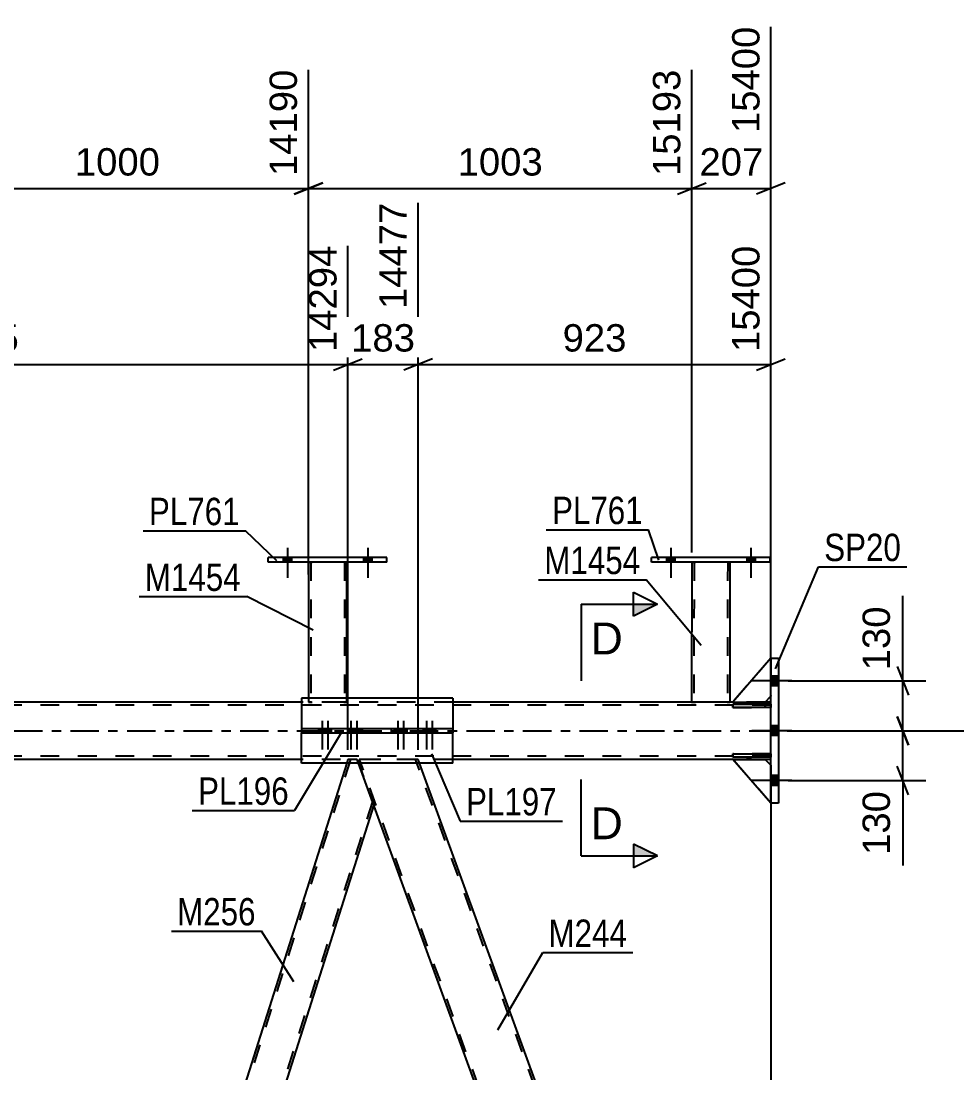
# Model space of a CAD drawing. Header units: millimetres. Extents: x 0 to 841, y -266 to 594.
# Drawn here: x 622.1 to 720, y 364.6 to 474.7 of the extents above; entities that cross this region are included whole.
import ezdxf

# ---------------------------------------------------------------- set-up
doc = ezdxf.new("R2010")
doc.units = ezdxf.units.MM
doc.linetypes.add('DXK_LINE_DOT2', pattern=[3.9198, 1.9599, -1.9599])
doc.linetypes.add('DXK_LINE_DOT3', pattern=[5.9187, 2.979, -0.9799, 0.9799, -0.9799])
doc.styles.add('Arial', font='arial.ttf', dxfattribs={"height": 0.2})
doc.styles.add('Arial Narrow', font='ARIALN.TTF', dxfattribs={"height": 0.2})

# ---------------------------------------------------------------- blocks, each defined once
blk = doc.blocks.new('Bolt-317311845-5994 - 5789')
at = {"linetype": 'Continuous'}
for points in [[(653.96, 400.62), (653.24, 400.62), (653.24, 400.14), (653.96, 400.14)], [(654.56, 400.62), (653.84, 400.62), (653.84, 400.14), (654.56, 400.14)], [(656.97, 400.62), (656.25, 400.62), (656.25, 400.14), (656.97, 400.14)], [(657.58, 400.62), (656.86, 400.62), (656.86, 400.14), (657.58, 400.14)]]:
    blk.add_hatch(color=1, dxfattribs=at).paths.add_polyline_path(points)
at = {"color": 1, "linetype": 'Continuous'}
for p, q in [((653.6, 401.42), (653.6, 398.42)), ((654.2, 401.42), (654.2, 398.42)), ((656.61, 401.42), (656.61, 398.42)), ((657.22, 401.42), (657.22, 398.42)), ((653.24, 400.62), (653.24, 400.14)), ((653.84, 400.62), (653.84, 400.14)), ((653.96, 400.62), (653.96, 400.14)), ((654.56, 400.62), (654.56, 400.14)), ((656.25, 400.62), (656.25, 400.14)), ((656.86, 400.62), (656.86, 400.14)), ((656.97, 400.62), (656.97, 400.14)), ((657.58, 400.62), (657.58, 400.14))]:
    blk.add_line(p, q, dxfattribs=at)
blk = doc.blocks.new('Part-317311845-5795 - 5789')
at = {"color": 2, "linetype": 'Continuous'}
for p, q in [((692.28, 418.02), (692.27, 403.38)), ((696.28, 418.02), (696.27, 403.38)), ((692.31, 403.38), (692.27, 403.38)), ((692.41, 403.38), (692.31, 403.38)), ((692.57, 403.38), (692.41, 403.38)), ((695.98, 403.38), (692.57, 403.38)), ((696.13, 403.38), (695.98, 403.38)), ((696.24, 403.38), (696.13, 403.38)), ((696.27, 403.38), (696.24, 403.38))]:
    blk.add_line(p, q, dxfattribs=at)
at = {"color": 7, "linetype": 'DXK_LINE_DOT2'}
for p, q in [((692.28, 418.02), (692.28, 418.02)), ((692.28, 418.02), (692.28, 418.02)), ((692.28, 418.02), (692.28, 418.02)), ((692.32, 418.02), (692.28, 418.02)), ((692.28, 418.02), (692.32, 418.02)), ((692.42, 418.02), (692.32, 418.02)), ((692.32, 418.02), (692.42, 418.02)), ((692.58, 418.02), (692.42, 418.02)), ((692.42, 418.02), (692.58, 418.02)), ((692.52, 418.02), (692.51, 403.38)), ((692.52, 418.02), (692.52, 418.02)), ((692.54, 418.02), (692.52, 418.02)), ((692.52, 418.02), (692.54, 418.02)), ((692.59, 418.02), (692.54, 418.02)), ((692.54, 418.02), (692.59, 418.02)), ((695.98, 418.02), (692.58, 418.02)), ((695.98, 418.02), (692.58, 418.02)), ((695.89, 418.02), (692.59, 418.02)), ((692.59, 418.02), (692.67, 418.02)), ((695.97, 418.02), (692.67, 418.02)), ((695.97, 418.02), (695.89, 418.02)), ((696.02, 418.02), (695.97, 418.02)), ((695.97, 418.02), (696.02, 418.02)), ((695.98, 418.02), (696.14, 418.02)), ((696.14, 418.02), (695.98, 418.02)), ((696.04, 418.02), (696.02, 418.02)), ((696.02, 418.02), (696.04, 418.02)), ((696.04, 418.02), (696.03, 403.38)), ((696.04, 418.02), (696.04, 418.02)), ((696.14, 418.02), (696.24, 418.02)), ((696.24, 418.02), (696.14, 418.02)), ((696.24, 418.02), (696.28, 418.02)), ((696.28, 418.02), (696.24, 418.02)), ((696.28, 418.02), (696.28, 418.02)), ((696.28, 418.02), (696.28, 418.02)), ((696.28, 418.02), (696.28, 418.02)), ((692.27, 403.38), (692.31, 403.38)), ((692.31, 403.38), (692.41, 403.38)), ((692.41, 403.38), (692.57, 403.38)), ((692.51, 403.38), (692.53, 403.38)), ((692.51, 403.38), (692.53, 403.38)), ((695.89, 403.38), (692.53, 403.38)), ((692.53, 403.38), (692.57, 403.38)), ((695.98, 403.38), (692.57, 403.38)), ((692.57, 403.38), (692.58, 403.38)), ((692.58, 403.38), (692.66, 403.38)), ((696.02, 403.38), (692.66, 403.38)), ((695.96, 403.38), (695.89, 403.38)), ((696.02, 403.38), (695.96, 403.38)), ((695.98, 403.38), (696.13, 403.38)), ((696.03, 403.38), (696.02, 403.38)), ((696.02, 403.38), (696.03, 403.38)), ((696.13, 403.38), (696.24, 403.38)), ((696.24, 403.38), (696.27, 403.38))]:
    blk.add_line(p, q, dxfattribs=at)
blk = doc.blocks.new('Part-317311845-5805 - 5789')
at = {"color": 2, "linetype": 'Continuous'}
for p, q in [((688.08, 418.02), (688.08, 418.5)), ((700.48, 418.5), (688.08, 418.5)), ((700.48, 418.02), (700.48, 418.5)), ((700.48, 418.02), (688.08, 418.02))]:
    blk.add_line(p, q, dxfattribs=at)
blk = doc.blocks.new('Bolt-317311845-5874 - 5789')
at = {"linetype": 'Continuous'}
for points in [[(649.53, 418.02), (650.41, 418.02), (650.41, 418.5), (649.53, 418.5)], [(657.93, 418.02), (658.81, 418.02), (658.81, 418.5), (657.93, 418.5)]]:
    blk.add_hatch(color=1, dxfattribs=at).paths.add_polyline_path(points)
at = {"color": 1, "linetype": 'Continuous'}
for p, q in [((649.97, 419.5), (649.97, 416.38)), ((658.37, 419.5), (658.37, 416.38)), ((649.53, 418.5), (649.53, 418.02)), ((650.41, 418.5), (650.41, 418.02)), ((657.93, 418.5), (657.93, 418.02)), ((658.81, 418.5), (658.81, 418.02))]:
    blk.add_line(p, q, dxfattribs=at)
blk = doc.blocks.new('Part-317311845-5810 - 5789')
at = {"color": 2, "linetype": 'Continuous'}
for p, q in [((647.97, 418.02), (647.97, 418.5)), ((660.37, 418.5), (647.97, 418.5)), ((660.37, 418.02), (660.37, 418.5)), ((660.37, 418.02), (647.97, 418.02))]:
    blk.add_line(p, q, dxfattribs=at)
blk = doc.blocks.new('Bolt-317311845-5875 - 5789')
at = {"linetype": 'Continuous'}
for points in [[(689.64, 418.02), (690.52, 418.02), (690.52, 418.5), (689.64, 418.5)], [(698.04, 418.02), (698.92, 418.02), (698.92, 418.5), (698.04, 418.5)]]:
    blk.add_hatch(color=1, dxfattribs=at).paths.add_polyline_path(points)
at = {"color": 1, "linetype": 'Continuous'}
for p, q in [((690.08, 419.5), (690.08, 416.38)), ((698.48, 419.5), (698.48, 416.38)), ((689.64, 418.5), (689.64, 418.02)), ((690.52, 418.5), (690.52, 418.02)), ((698.04, 418.5), (698.04, 418.02)), ((698.92, 418.5), (698.92, 418.02))]:
    blk.add_line(p, q, dxfattribs=at)
blk = doc.blocks.new('Part-317311845-5940 - 5789')
at = {"color": 2, "linetype": 'Continuous'}
for p, q in [((700.57, 392.78), (700.57, 407.98)), ((700.57, 407.98), (701.37, 407.98)), ((701.37, 407.98), (701.37, 392.78)), ((701.37, 392.78), (700.57, 392.78))]:
    blk.add_line(p, q, dxfattribs=at)
blk = doc.blocks.new('Part-317311845-5815 - 5789')
at = {"color": 2, "linetype": 'Continuous'}
for p, q in [((652.17, 418.02), (652.17, 403.78)), ((656.17, 418.02), (656.17, 403.78))]:
    blk.add_line(p, q, dxfattribs=at)
at = {"color": 7, "linetype": 'DXK_LINE_DOT2'}
for p, q in [((652.17, 418.02), (652.17, 418.02)), ((652.17, 418.02), (652.17, 418.02)), ((652.17, 418.02), (652.17, 418.02)), ((652.21, 418.02), (652.17, 418.02)), ((652.17, 418.02), (652.21, 418.02)), ((652.31, 418.02), (652.21, 418.02)), ((652.21, 418.02), (652.31, 418.02)), ((652.47, 418.02), (652.31, 418.02)), ((652.31, 418.02), (652.47, 418.02)), ((652.41, 418.02), (652.41, 418.02)), ((652.41, 418.02), (652.41, 403.38)), ((652.43, 418.02), (652.41, 418.02)), ((652.41, 418.02), (652.43, 418.02)), ((652.48, 418.02), (652.43, 418.02)), ((652.43, 418.02), (652.48, 418.02)), ((655.88, 418.02), (652.47, 418.02)), ((655.88, 418.02), (652.47, 418.02)), ((655.78, 418.02), (652.48, 418.02)), ((652.48, 418.02), (652.56, 418.02)), ((655.86, 418.02), (652.56, 418.02)), ((655.86, 418.02), (655.78, 418.02)), ((655.91, 418.02), (655.86, 418.02)), ((655.86, 418.02), (655.91, 418.02)), ((655.88, 418.02), (656.03, 418.02)), ((656.03, 418.02), (655.88, 418.02)), ((655.93, 418.02), (655.91, 418.02)), ((655.91, 418.02), (655.93, 418.02)), ((655.93, 418.02), (655.93, 418.02)), ((655.93, 418.02), (655.93, 403.38)), ((656.03, 418.02), (656.14, 418.02)), ((656.14, 418.02), (656.03, 418.02)), ((656.14, 418.02), (656.17, 418.02)), ((656.17, 418.02), (656.14, 418.02)), ((656.17, 418.02), (656.17, 418.02)), ((656.17, 418.02), (656.17, 418.02)), ((656.17, 418.02), (656.17, 418.02)), ((652.17, 403.78), (652.17, 403.38)), ((652.2, 403.38), (652.17, 403.38)), ((652.17, 403.38), (652.2, 403.38)), ((652.31, 403.38), (652.2, 403.38)), ((652.2, 403.38), (652.31, 403.38)), ((652.46, 403.38), (652.31, 403.38)), ((652.31, 403.38), (652.46, 403.38)), ((652.43, 403.38), (652.41, 403.38)), ((652.41, 403.38), (652.43, 403.38)), ((652.48, 403.38), (652.43, 403.38)), ((652.43, 403.38), (652.48, 403.38)), ((655.87, 403.38), (652.46, 403.38)), ((655.87, 403.38), (652.46, 403.38)), ((655.78, 403.38), (652.48, 403.38)), ((652.48, 403.38), (652.56, 403.38)), ((655.86, 403.38), (652.56, 403.38)), ((655.86, 403.38), (655.78, 403.38)), ((655.91, 403.38), (655.86, 403.38)), ((655.86, 403.38), (655.91, 403.38)), ((655.87, 403.38), (656.03, 403.38)), ((656.03, 403.38), (655.87, 403.38)), ((655.93, 403.38), (655.91, 403.38)), ((655.91, 403.38), (655.93, 403.38)), ((656.03, 403.38), (656.13, 403.38)), ((656.13, 403.38), (656.03, 403.38)), ((656.13, 403.38), (656.17, 403.38)), ((656.17, 403.38), (656.13, 403.38)), ((656.17, 403.78), (656.17, 403.38))]:
    blk.add_line(p, q, dxfattribs=at)
blk = doc.blocks.new('Bolt-317311845-5900 - 5789')
at = {"linetype": 'Continuous'}
for points in [[(689.64, 418.02), (690.52, 418.02), (690.52, 418.5), (689.64, 418.5)], [(698.04, 418.02), (698.92, 418.02), (698.92, 418.5), (698.04, 418.5)]]:
    blk.add_hatch(color=1, dxfattribs=at).paths.add_polyline_path(points)
at = {"color": 1, "linetype": 'Continuous'}
for p, q in [((690.08, 419.5), (690.08, 416.38)), ((698.48, 419.5), (698.48, 416.38)), ((689.64, 418.5), (689.64, 418.02)), ((690.52, 418.5), (690.52, 418.02)), ((698.04, 418.5), (698.04, 418.02)), ((698.92, 418.5), (698.92, 418.02))]:
    blk.add_line(p, q, dxfattribs=at)
blk = doc.blocks.new('Bolt-317311845-5856 - 5789')
at = {"linetype": 'Continuous'}
for points in [[(649.53, 418.02), (650.41, 418.02), (650.41, 418.5), (649.53, 418.5)], [(657.93, 418.02), (658.81, 418.02), (658.81, 418.5), (657.93, 418.5)]]:
    blk.add_hatch(color=1, dxfattribs=at).paths.add_polyline_path(points)
at = {"color": 1, "linetype": 'Continuous'}
for p, q in [((649.97, 419.5), (649.97, 416.38)), ((658.37, 419.5), (658.37, 416.38)), ((649.53, 418.5), (649.53, 418.02)), ((650.41, 418.5), (650.41, 418.02)), ((657.93, 418.5), (657.93, 418.02)), ((658.81, 418.5), (658.81, 418.02))]:
    blk.add_line(p, q, dxfattribs=at)
blk = doc.blocks.new('Part-317311845-6160 - 5789')
at = {"color": 7, "linetype": 'DXK_LINE_DOT2'}
for p, q in [((700.57, 407.98), (696.57, 403.38)), ((700.57, 403.98), (700.57, 407.98)), ((696.57, 403.38), (699.97, 403.38)), ((699.97, 403.38), (700.57, 403.98))]:
    blk.add_line(p, q, dxfattribs=at)
blk = doc.blocks.new('Part-317311845-5930 - 5789')
at = {"color": 7, "linetype": 'DXK_LINE_DOT2'}
for p, q in [((663.65, 397.38), (657.26, 397.38)), ((657.41, 396.98), (657.26, 397.38)), ((700.83, 278.38), (657.52, 397.38)), ((706.7, 278.38), (663.39, 397.38)), ((663.79, 396.98), (663.65, 397.38))]:
    blk.add_line(p, q, dxfattribs=at)
at = {"color": 2, "linetype": 'Continuous'}
for p, q in [((700.43, 278.78), (657.41, 396.98)), ((706.81, 278.78), (663.79, 396.98))]:
    blk.add_line(p, q, dxfattribs=at)
blk = doc.blocks.new('Part-317311845-5955 - 5789')
at = {"color": 2, "linetype": 'Continuous'}
for p, q in [((656.18, 396.98), (620.09, 283.14)), ((659, 392.61), (622.9, 278.78))]:
    blk.add_line(p, q, dxfattribs=at)
at = {"color": 7, "linetype": 'DXK_LINE_DOT2'}
for p, q in [((656.56, 397.38), (620.22, 282.77)), ((656.31, 397.38), (656.18, 396.98)), ((657.26, 397.38), (656.31, 397.38)), ((657.26, 397.38), (659, 392.61)), ((658.86, 392.98), (622.52, 278.38))]:
    blk.add_line(p, q, dxfattribs=at)
blk = doc.blocks.new('Bolt-317311845-5993 - 5789')
at = {"linetype": 'Continuous'}
for points in [[(661.87, 400.62), (661.15, 400.62), (661.15, 400.14), (661.87, 400.14)], [(662.47, 400.62), (661.75, 400.62), (661.75, 400.14), (662.47, 400.14)], [(664.88, 400.62), (664.16, 400.62), (664.16, 400.14), (664.88, 400.14)], [(665.48, 400.62), (664.76, 400.62), (664.76, 400.14), (665.48, 400.14)]]:
    blk.add_hatch(color=1, dxfattribs=at).paths.add_polyline_path(points)
at = {"color": 1, "linetype": 'Continuous'}
for p, q in [((661.51, 401.42), (661.51, 398.42)), ((662.11, 401.42), (662.11, 398.42)), ((664.52, 401.42), (664.52, 398.42)), ((665.12, 401.42), (665.12, 398.42)), ((661.15, 400.62), (661.15, 400.14)), ((661.75, 400.62), (661.75, 400.14)), ((661.87, 400.62), (661.87, 400.14)), ((662.47, 400.62), (662.47, 400.14)), ((664.16, 400.62), (664.16, 400.14)), ((664.76, 400.62), (664.76, 400.14)), ((664.88, 400.62), (664.88, 400.14)), ((665.48, 400.62), (665.48, 400.14))]:
    blk.add_line(p, q, dxfattribs=at)
blk = doc.blocks.new('Part-317311845-6157 - 5789')
at = {"color": 7, "linetype": 'DXK_LINE_DOT2'}
for p, q in [((700.57, 403.14), (696.57, 403.14)), ((696.57, 403.14), (696.57, 402.82)), ((699.97, 403.14), (699.97, 402.82)), ((700.57, 402.82), (700.57, 403.14)), ((696.57, 402.82), (700.57, 402.82))]:
    blk.add_line(p, q, dxfattribs=at)
blk = doc.blocks.new('Part-317311845-6049 - 5789')
at = {"color": 2, "linetype": 'Continuous'}
for p, q in [((667.29, 403.78), (651.43, 403.78)), ((651.43, 403.78), (651.43, 400.62)), ((667.29, 403.78), (667.29, 400.62)), ((651.43, 396.98), (651.43, 400.14)), ((667.29, 396.98), (667.29, 400.14)), ((667.29, 396.98), (651.43, 396.98))]:
    blk.add_line(p, q, dxfattribs=at)
at = {"color": 7, "linetype": 'DXK_LINE_DOT2'}
for p, q in [((651.43, 400.62), (651.43, 400.14)), ((667.29, 400.62), (667.29, 400.14))]:
    blk.add_line(p, q, dxfattribs=at)
blk = doc.blocks.new('Part-317311845-6161 - 5789')
at = {"color": 2, "linetype": 'Continuous'}
for p, q in [((696.57, 397.38), (699.97, 397.38)), ((700.57, 392.78), (696.57, 397.38)), ((699.97, 397.38), (700.57, 396.78))]:
    blk.add_line(p, q, dxfattribs=at)
at = {"color": 7, "linetype": 'DXK_LINE_DOT2'}
blk.add_line((700.57, 392.78), (700.57, 396.78), dxfattribs=at)
blk = doc.blocks.new('Part-317311845-6159 - 5789')
at = {"color": 2, "linetype": 'Continuous'}
for p, q in [((700.57, 407.98), (696.57, 403.38)), ((696.57, 403.38), (699.97, 403.38)), ((699.97, 403.38), (700.57, 403.98))]:
    blk.add_line(p, q, dxfattribs=at)
at = {"color": 7, "linetype": 'DXK_LINE_DOT2'}
blk.add_line((700.57, 407.98), (700.57, 403.98), dxfattribs=at)
blk = doc.blocks.new('Part-317311845-6155 - 5789')
at = {"color": 2, "linetype": 'Continuous'}
for p, q in [((696.57, 403.14), (700.57, 403.14)), ((696.57, 402.82), (696.57, 403.14)), ((700.57, 403.14), (700.57, 402.82)), ((700.57, 402.82), (696.57, 402.82))]:
    blk.add_line(p, q, dxfattribs=at)
at = {"color": 7, "linetype": 'DXK_LINE_DOT2'}
blk.add_line((699.97, 402.82), (699.97, 403.14), dxfattribs=at)
blk = doc.blocks.new('Bolt-317311845-6120 - 5789')
at = {"linetype": 'Continuous'}
for points in [[(701.37, 405.06), (701.37, 406.1), (700.57, 406.1), (700.57, 405.06)], [(701.37, 405.06), (701.37, 406.1), (700.57, 406.1), (700.57, 405.06)], [(701.37, 405.06), (701.37, 406.1), (700.57, 406.1), (700.57, 405.06)], [(701.37, 399.86), (701.37, 400.9), (700.57, 400.9), (700.57, 399.86)], [(701.37, 399.86), (701.37, 400.9), (700.57, 400.9), (700.57, 399.86)], [(701.37, 394.66), (701.37, 395.7), (700.57, 395.7), (700.57, 394.66)], [(701.37, 394.66), (701.37, 395.7), (700.57, 395.7), (700.57, 394.66)], [(701.37, 394.66), (701.37, 395.7), (700.57, 395.7), (700.57, 394.66)]]:
    blk.add_hatch(color=1, dxfattribs=at).paths.add_polyline_path(points)
at = {"color": 1, "linetype": 'Continuous'}
for p, q in [((702.77, 405.58), (698.57, 405.58)), ((702.77, 405.58), (698.57, 405.58)), ((702.77, 405.58), (698.57, 405.58)), ((701.37, 406.1), (700.57, 406.1)), ((701.37, 406.1), (700.57, 406.1)), ((701.37, 406.1), (700.57, 406.1)), ((701.37, 405.06), (700.57, 405.06)), ((701.37, 405.06), (700.57, 405.06)), ((701.37, 405.06), (700.57, 405.06)), ((701.37, 400.9), (700.57, 400.9)), ((701.37, 400.9), (700.57, 400.9)), ((702.77, 400.38), (698.57, 400.38)), ((702.77, 400.38), (698.57, 400.38)), ((701.37, 399.86), (700.57, 399.86)), ((701.37, 399.86), (700.57, 399.86)), ((701.37, 395.7), (700.57, 395.7)), ((701.37, 395.7), (700.57, 395.7)), ((701.37, 395.7), (700.57, 395.7)), ((702.77, 395.18), (698.57, 395.18)), ((702.77, 395.18), (698.57, 395.18)), ((702.77, 395.18), (698.57, 395.18)), ((701.37, 394.66), (700.57, 394.66)), ((701.37, 394.66), (700.57, 394.66)), ((701.37, 394.66), (700.57, 394.66))]:
    blk.add_line(p, q, dxfattribs=at)
blk = doc.blocks.new('Part-317311845-6136 - 5789')
at = {"color": 7, "linetype": 'DXK_LINE_DOT2'}
for p, q in [((700.57, 403.06), (118.26, 403.06)), ((667.29, 403.38), (651.43, 403.38)), ((699.97, 403.38), (696.57, 403.38)), ((700.57, 397.38), (700.57, 403.38)), ((700.57, 397.7), (118.26, 397.7)), ((667.29, 397.38), (651.43, 397.38)), ((699.97, 397.38), (696.57, 397.38))]:
    blk.add_line(p, q, dxfattribs=at)
at = {"color": 2, "linetype": 'Continuous'}
for p, q in [((651.43, 403.38), (582.15, 403.38)), ((696.57, 403.38), (667.29, 403.38)), ((700.57, 403.38), (699.97, 403.38)), ((651.43, 397.38), (582.15, 397.38)), ((696.57, 397.38), (667.29, 397.38)), ((700.57, 397.38), (699.97, 397.38))]:
    blk.add_line(p, q, dxfattribs=at)
at = {"color": 7, "linetype": 'DXK_LINE_DOT3'}
blk.add_line((118.26, 400.38), (710.57, 400.38), dxfattribs=at)
blk = doc.blocks.new('Part-317311845-6156 - 5789')
at = {"color": 2, "linetype": 'Continuous'}
for p, q in [((696.57, 397.94), (700.57, 397.94)), ((696.57, 397.62), (696.57, 397.94)), ((700.57, 397.62), (696.57, 397.62)), ((700.57, 397.94), (700.57, 397.62))]:
    blk.add_line(p, q, dxfattribs=at)
at = {"color": 7, "linetype": 'DXK_LINE_DOT2'}
blk.add_line((699.97, 397.62), (699.97, 397.94), dxfattribs=at)
blk = doc.blocks.new('Part-317311845-6158 - 5789')
at = {"color": 7, "linetype": 'DXK_LINE_DOT2'}
for p, q in [((700.57, 397.94), (696.57, 397.94)), ((696.57, 397.94), (696.57, 397.62)), ((696.57, 397.62), (700.57, 397.62)), ((699.97, 397.62), (699.97, 397.94)), ((700.57, 397.62), (700.57, 397.94))]:
    blk.add_line(p, q, dxfattribs=at)
blk = doc.blocks.new('Part-317311845-6162 - 5789')
at = {"color": 7, "linetype": 'DXK_LINE_DOT2'}
for p, q in [((696.57, 397.38), (699.97, 397.38)), ((700.57, 392.78), (696.57, 397.38)), ((699.97, 397.38), (700.57, 396.78)), ((700.57, 396.78), (700.57, 392.78))]:
    blk.add_line(p, q, dxfattribs=at)
blk = doc.blocks.new('Part-317311845-6243 - 5789')
at = {"color": 2, "linetype": 'Continuous'}
for p, q in [((651.43, 400.62), (651.43, 400.14)), ((651.43, 400.62), (667.29, 400.62)), ((651.43, 400.14), (667.29, 400.14)), ((657.84, 400.14), (657.84, 400.62)), ((660.88, 400.14), (660.88, 400.62)), ((667.29, 400.62), (667.29, 400.14))]:
    blk.add_line(p, q, dxfattribs=at)
blk = doc.blocks.new('StraightDimension-317311845-7258 - 5789')
at = {"color": 7, "linetype": 'Continuous'}
for p, q in [((663.65, 398.38), (663.65, 455.63)), ((700.57, 404.38), (700.57, 451.13)), ((665.15, 439.31), (662.15, 438.11)), ((699.07, 438.11), (702.07, 439.31)), ((663.65, 438.71), (700.57, 438.71))]:
    blk.add_line(p, q, dxfattribs=at)
at = {"color": 0}
blk.add_wipeout([(686.04, 439.46), (686.04, 443.66), (678.17, 443.66), (678.17, 439.46)], dxfattribs=at)
at = {"color": 3, "style": 'Arial'}
blk.add_text('923', height=2.865, dxfattribs=at).set_placement((678.77, 440.06))
at = {"color": 0, "linetype": 'Continuous'}
blk.add_wipeout([(699.97, 451.73), (695.77, 451.73), (695.77, 439.41), (699.97, 439.41)], dxfattribs=at)
at = {"color": 3, "linetype": 'Continuous', "style": 'Arial'}
blk.add_text('15400', height=2.865, rotation=90.0002, dxfattribs=at).set_placement((699.37, 440.01))
blk = doc.blocks.new('StraightDimension-317311845-7726 - 5789')
at = {"color": 7, "linetype": 'Continuous'}
for p, q in [((713.77, 401.88), (714.97, 398.88)), ((702.37, 400.38), (716.77, 400.38)), ((714.37, 395.18), (714.37, 400.38)), ((714.97, 393.68), (713.77, 396.68)), ((702.37, 395.18), (716.77, 395.18)), ((714.37, 395.18), (714.37, 386.26)), ((714.37, 395.18), (714.37, 386.26))]:
    blk.add_line(p, q, dxfattribs=at)
at = {"color": 0}
blk.add_wipeout([(713.62, 394.65), (709.42, 394.65), (709.42, 386.78), (713.62, 386.78)], dxfattribs=at)
at = {"color": 3, "style": 'Arial'}
blk.add_text('130', height=2.865, rotation=90.0002, dxfattribs=at).set_placement((713.02, 387.38))
blk = doc.blocks.new('StraightDimension-317311845-7260 - 5789')
at = {"color": 7, "linetype": 'Continuous'}
for p, q in [((578.51, 398.38), (578.51, 455.63)), ((656.31, 398.38), (656.31, 451.13)), ((580.01, 439.31), (577.01, 438.11)), ((654.81, 438.11), (657.81, 439.31)), ((578.51, 438.71), (656.31, 438.71))]:
    blk.add_line(p, q, dxfattribs=at)
at = {"color": 0}
blk.add_wipeout([(622.46, 439.46), (622.46, 443.66), (612.36, 443.66), (612.36, 439.46)], dxfattribs=at)
at = {"color": 3, "style": 'Arial'}
blk.add_text('1945', height=2.865, dxfattribs=at).set_placement((612.96, 440.06))
at = {"color": 0, "linetype": 'Continuous'}
blk.add_wipeout([(655.71, 451.73), (651.51, 451.73), (651.51, 439.41), (655.71, 439.41)], dxfattribs=at)
at = {"color": 3, "linetype": 'Continuous', "style": 'Arial'}
blk.add_text('14294', height=2.865, rotation=90.0002, dxfattribs=at).set_placement((655.11, 440.01))
blk = doc.blocks.new('StraightDimension-317311845-7259 - 5789')
at = {"color": 7, "linetype": 'Continuous'}
for p, q in [((663.65, 398.38), (663.65, 455.63)), ((656.31, 398.38), (656.31, 451.13)), ((654.81, 438.11), (657.81, 439.31)), ((665.15, 439.31), (662.15, 438.11)), ((656.31, 438.71), (663.65, 438.71))]:
    blk.add_line(p, q, dxfattribs=at)
at = {"color": 0}
blk.add_wipeout([(663.91, 439.46), (663.91, 443.66), (656.04, 443.66), (656.04, 439.46)], dxfattribs=at)
at = {"color": 3, "style": 'Arial'}
blk.add_text('183', height=2.865, dxfattribs=at).set_placement((656.64, 440.06))
at = {"color": 0, "linetype": 'Continuous'}
blk.add_wipeout([(663.04, 456.23), (658.84, 456.23), (658.84, 443.91), (663.04, 443.91)], dxfattribs=at)
at = {"color": 3, "linetype": 'Continuous', "style": 'Arial'}
blk.add_text('14477', height=2.865, rotation=90.0002, dxfattribs=at).set_placement((662.45, 444.51))
blk = doc.blocks.new('StraightDimension-317311845-6838 - 5789')
at = {"color": 7, "linetype": 'Continuous'}
blk.add_line((702.37, 400.38), (760.42, 400.38), dxfattribs=at)
blk = doc.blocks.new('StraightDimension-317311845-7662 - 5789')
at = {"color": 7, "linetype": 'Continuous'}
blk.add_line((700.57, 396.38), (700.57, 341.52), dxfattribs=at)
blk = doc.blocks.new('StraightDimension-317311845-7718 - 5789')
at = {"color": 7, "linetype": 'Continuous'}
for p, q in [((714.37, 405.58), (714.37, 414.5)), ((714.37, 405.58), (714.37, 414.5)), ((713.77, 407.08), (714.97, 404.08)), ((702.37, 405.58), (716.77, 405.58)), ((714.37, 400.38), (714.37, 405.58)), ((714.97, 398.88), (713.77, 401.88)), ((702.37, 400.38), (716.77, 400.38))]:
    blk.add_line(p, q, dxfattribs=at)
at = {"color": 0}
blk.add_wipeout([(713.62, 413.97), (709.42, 413.97), (709.42, 406.1), (713.62, 406.1)], dxfattribs=at)
at = {"color": 3, "style": 'Arial'}
blk.add_text('130', height=2.865, rotation=90.0002, dxfattribs=at).set_placement((713.02, 406.7))
blk = doc.blocks.new('StraightDimension-317311845-13628 - 5789')
at = {"color": 7, "linetype": 'Continuous'}
for p, q in [((700.57, 404.38), (700.57, 474.05)), ((692.28, 419.02), (692.28, 469.55)), ((690.78, 456.53), (693.78, 457.73)), ((692.28, 457.13), (700.57, 457.13)), ((702.07, 457.73), (699.07, 456.53))]:
    blk.add_line(p, q, dxfattribs=at)
at = {"color": 0}
blk.add_wipeout([(700.36, 457.88), (700.36, 462.08), (692.49, 462.08), (692.49, 457.88)], dxfattribs=at)
at = {"color": 3, "style": 'Arial'}
blk.add_text('207', height=2.865, dxfattribs=at).set_placement((693.09, 458.48))
at = {"color": 0, "linetype": 'Continuous'}
blk.add_wipeout([(699.97, 474.65), (695.77, 474.65), (695.77, 462.33), (699.97, 462.33)], dxfattribs=at)
at = {"color": 3, "linetype": 'Continuous', "style": 'Arial'}
blk.add_text('15400', height=2.865, rotation=90.0002, dxfattribs=at).set_placement((699.37, 462.93))
blk = doc.blocks.new('StraightDimension-317311845-13629 - 5789')
at = {"color": 7, "linetype": 'Continuous'}
for p, q in [((652.17, 416.71), (652.17, 469.55)), ((692.28, 419.02), (692.28, 469.55)), ((653.67, 457.73), (650.67, 456.53)), ((652.17, 457.13), (692.28, 457.13)), ((690.78, 456.53), (693.78, 457.73))]:
    blk.add_line(p, q, dxfattribs=at)
at = {"color": 0}
blk.add_wipeout([(677.27, 457.88), (677.27, 462.08), (667.18, 462.08), (667.18, 457.88)], dxfattribs=at)
at = {"color": 3, "style": 'Arial'}
blk.add_text('1003', height=2.865, dxfattribs=at).set_placement((667.78, 458.48))
at = {"color": 0, "linetype": 'Continuous'}
blk.add_wipeout([(691.68, 470.15), (687.48, 470.15), (687.48, 457.83), (691.68, 457.83)], dxfattribs=at)
at = {"color": 3, "linetype": 'Continuous', "style": 'Arial'}
blk.add_text('15193', height=2.865, rotation=90.0002, dxfattribs=at).set_placement((691.08, 458.43))
blk = doc.blocks.new('StraightDimension-317311845-13630 - 5789')
at = {"color": 7, "linetype": 'Continuous'}
for p, q in [((612.18, 416.71), (612.18, 469.55)), ((652.17, 416.71), (652.17, 469.55)), ((613.68, 457.73), (610.68, 456.53)), ((612.18, 457.13), (652.17, 457.13)), ((650.67, 456.53), (653.67, 457.73))]:
    blk.add_line(p, q, dxfattribs=at)
at = {"color": 0}
blk.add_wipeout([(637.22, 457.88), (637.22, 462.08), (627.13, 462.08), (627.13, 457.88)], dxfattribs=at)
at = {"color": 3, "style": 'Arial'}
blk.add_text('1000', height=2.865, dxfattribs=at).set_placement((627.73, 458.48))
at = {"color": 0, "linetype": 'Continuous'}
blk.add_wipeout([(651.57, 470.15), (647.37, 470.15), (647.37, 457.83), (651.57, 457.83)], dxfattribs=at)
at = {"color": 3, "linetype": 'Continuous', "style": 'Arial'}
blk.add_text('14190', height=2.865, rotation=90.0002, dxfattribs=at).set_placement((650.97, 458.43))
blk = doc.blocks.new('Mark-317311845-5801 - 5789')
at = {"color": 30, "linetype": 'Continuous'}
for p in [(677.06, 421.4), (688.85, 418.23)]:
    blk.add_line(p, (687.76, 421.4), dxfattribs=at)
at = {"color": 0}
blk.add_wipeout([(687.16, 422), (687.16, 425), (677.66, 425), (677.66, 422)], dxfattribs=at)
blk.add_wipeout([(687.16, 422), (687.16, 425), (677.66, 425), (677.66, 422)], dxfattribs=at)
at = {"color": 3, "style": 'Arial Narrow'}
blk.add_text('PL761', height=2.863, dxfattribs=at).set_placement((677.66, 422))
blk = doc.blocks.new('Mark-317311845-5791 - 5789')
at = {"color": 30, "linetype": 'Continuous'}
for p in [(676.25, 416.17), (693.26, 409.29)]:
    blk.add_line(p, (687.5, 416.17), dxfattribs=at)
at = {"color": 0}
blk.add_wipeout([(686.9, 416.77), (686.9, 419.77), (676.85, 419.77), (676.85, 416.77)], dxfattribs=at)
blk.add_wipeout([(686.9, 416.77), (686.9, 419.77), (676.85, 419.77), (676.85, 416.77)], dxfattribs=at)
at = {"color": 3, "style": 'Arial Narrow'}
blk.add_text('M1454', height=2.863, dxfattribs=at).set_placement((676.85, 416.77))
blk = doc.blocks.new('Mark-317311845-5926 - 5789')
at = {"color": 30, "linetype": 'Continuous'}
for p, q in [((672, 369.08), (676.69, 377.15)), ((676.69, 377.15), (686.11, 377.15))]:
    blk.add_line(p, q, dxfattribs=at)
at = {"color": 0}
blk.add_wipeout([(685.51, 377.75), (685.51, 380.75), (677.29, 380.75), (677.29, 377.75)], dxfattribs=at)
blk.add_wipeout([(685.51, 377.75), (685.51, 380.75), (677.29, 380.75), (677.29, 377.75)], dxfattribs=at)
at = {"color": 3, "style": 'Arial Narrow'}
blk.add_text('M244', height=2.863, dxfattribs=at).set_placement((677.29, 377.75))
blk = doc.blocks.new('Mark-317311845-5806 - 5789')
at = {"color": 30, "linetype": 'Continuous'}
for p in [(634.88, 421.29), (648.88, 418.17)]:
    blk.add_line(p, (645.58, 421.29), dxfattribs=at)
at = {"color": 0}
blk.add_wipeout([(644.98, 421.89), (644.98, 424.89), (635.48, 424.89), (635.48, 421.89)], dxfattribs=at)
blk.add_wipeout([(644.98, 421.89), (644.98, 424.89), (635.48, 424.89), (635.48, 421.89)], dxfattribs=at)
at = {"color": 3, "style": 'Arial Narrow'}
blk.add_text('PL761', height=2.863, dxfattribs=at).set_placement((635.48, 421.89))
blk = doc.blocks.new('Mark-317311845-5811 - 5789')
at = {"color": 30, "linetype": 'Continuous'}
for p in [(634.45, 414.41), (652.65, 410.9)]:
    blk.add_line(p, (645.71, 414.41), dxfattribs=at)
at = {"color": 0}
blk.add_wipeout([(645.11, 415.01), (645.11, 418.01), (635.05, 418.01), (635.05, 415.01)], dxfattribs=at)
blk.add_wipeout([(645.11, 415.01), (645.11, 418.01), (635.05, 418.01), (635.05, 415.01)], dxfattribs=at)
at = {"color": 3, "style": 'Arial Narrow'}
blk.add_text('M1454', height=2.863, dxfattribs=at).set_placement((635.05, 415.01))
blk = doc.blocks.new('Mark-317311845-5936 - 5789')
at = {"color": 30, "linetype": 'Continuous'}
for p, q in [((701.05, 406.86), (705.54, 417.53)), ((705.54, 417.53), (714.78, 417.53))]:
    blk.add_line(p, q, dxfattribs=at)
at = {"color": 0}
blk.add_wipeout([(714.18, 418.13), (714.18, 421.13), (706.14, 421.13), (706.14, 418.13)], dxfattribs=at)
blk.add_wipeout([(714.18, 418.13), (714.18, 421.13), (706.14, 421.13), (706.14, 418.13)], dxfattribs=at)
at = {"color": 3, "style": 'Arial Narrow'}
blk.add_text('SP20', height=2.863, dxfattribs=at).set_placement((706.14, 418.13))
blk = doc.blocks.new('Mark-317311845-5951 - 5789')
at = {"color": 30, "linetype": 'Continuous'}
for p in [(637.83, 379.4), (650.64, 374.09)]:
    blk.add_line(p, (647.26, 379.4), dxfattribs=at)
at = {"color": 0}
blk.add_wipeout([(646.66, 380), (646.66, 383), (638.43, 383), (638.43, 380)], dxfattribs=at)
blk.add_wipeout([(646.66, 380), (646.66, 383), (638.43, 383), (638.43, 380)], dxfattribs=at)
at = {"color": 3, "style": 'Arial Narrow'}
blk.add_text('M256', height=2.863, dxfattribs=at).set_placement((638.43, 380))
blk = doc.blocks.new('Mark-317311845-6045 - 5789')
at = {"color": 30, "linetype": 'Continuous'}
for p, q in [((665.04, 397.97), (668.06, 390.92)), ((668.06, 390.92), (678.77, 390.92))]:
    blk.add_line(p, q, dxfattribs=at)
at = {"color": 0}
blk.add_wipeout([(678.17, 391.52), (678.17, 394.52), (668.66, 394.52), (668.66, 391.52)], dxfattribs=at)
blk.add_wipeout([(678.17, 391.52), (678.17, 394.52), (668.66, 394.52), (668.66, 391.52)], dxfattribs=at)
at = {"color": 3, "style": 'Arial Narrow'}
blk.add_text('PL197', height=2.863, dxfattribs=at).set_placement((668.66, 391.52))
blk = doc.blocks.new('SectionMark-317311845-7768 - 5789')
at = {"linetype": 'Continuous'}
for points in [[(686.2, 412.36), (686.2, 413.61), (688.7, 413.61)], [(686.2, 387.27), (686.2, 388.52), (688.7, 387.27)]]:
    blk.add_hatch(color=6, dxfattribs=at).paths.add_polyline_path(points)
at = {"color": 6, "linetype": 'Continuous'}
for p, q in [((686.2, 412.36), (686.2, 414.86)), ((686.2, 414.86), (688.7, 413.61)), ((680.7, 413.61), (680.7, 405.61)), ((680.7, 413.61), (688.7, 413.61)), ((688.7, 413.61), (686.2, 412.36)), ((680.7, 387.27), (680.7, 395.27)), ((688.7, 387.27), (686.2, 388.52)), ((686.2, 388.52), (686.2, 386.02)), ((680.7, 387.27), (688.7, 387.27)), ((688.7, 387.27), (686.2, 386.02))]:
    blk.add_line(p, q, dxfattribs=at)
at = {"color": 0, "linetype": 'Continuous'}
for points in [[(685.07, 408.36), (685.07, 411.86), (681.7, 411.86), (681.7, 408.36)], [(685.07, 389.02), (685.07, 392.52), (681.7, 392.52), (681.7, 389.02)]]:
    blk.add_wipeout(points, dxfattribs=at)
at = {"color": 3, "linetype": 'Continuous', "style": 'Arial'}
for p in [(681.7, 408.36), (681.7, 389.02)]:
    blk.add_text('D', height=3.34, dxfattribs=at).set_placement(p)
blk = doc.blocks.new('Mark-317311845-6239 - 5789')
at = {"color": 30, "linetype": 'Continuous'}
for p in [(655.59, 400.14), (640.02, 392.02)]:
    blk.add_line(p, (650.72, 392.02), dxfattribs=at)
at = {"color": 0}
blk.add_wipeout([(650.12, 392.62), (650.12, 395.62), (640.62, 395.62), (640.62, 392.62)], dxfattribs=at)
blk.add_wipeout([(650.12, 392.62), (650.12, 395.62), (640.62, 395.62), (640.62, 392.62)], dxfattribs=at)
at = {"color": 3, "style": 'Arial Narrow'}
blk.add_text('PL196', height=2.863, dxfattribs=at).set_placement((640.62, 392.62))

msp = doc.modelspace()

# ---------------------------------------------------------------- block references
for name in ['Bolt-317311845-5874 - 5789', 'Bolt-317311845-5856 - 5789', 'Bolt-317311845-5875 - 5789', 'Bolt-317311845-5900 - 5789', 'Part-317311845-5810 - 5789', 'Part-317311845-5805 - 5789', 'Part-317311845-5815 - 5789', 'Part-317311845-5795 - 5789', 'Part-317311845-6160 - 5789', 'Part-317311845-6159 - 5789', 'Part-317311845-5940 - 5789', 'Bolt-317311845-6120 - 5789', 'Part-317311845-6136 - 5789', 'Part-317311845-6049 - 5789', 'Part-317311845-6157 - 5789', 'Part-317311845-6155 - 5789', 'Bolt-317311845-5994 - 5789', 'Bolt-317311845-5993 - 5789', 'Part-317311845-6243 - 5789', 'Part-317311845-6156 - 5789', 'Part-317311845-6158 - 5789', 'Part-317311845-5955 - 5789', 'Part-317311845-5930 - 5789', 'Part-317311845-6161 - 5789', 'Part-317311845-6162 - 5789']:
    msp.add_blockref(name, (0, 0))

# ---------------------------------------------------------------- next in the draw order: block references
for name in ['StraightDimension-317311845-7260 - 5789', 'StraightDimension-317311845-7258 - 5789', 'Mark-317311845-5951 - 5789', 'Mark-317311845-5926 - 5789']:
    msp.add_blockref(name, (0, 0))

# ---------------------------------------------------------------- next in the draw order: block references
for name in ['StraightDimension-317311845-7259 - 5789', 'StraightDimension-317311845-7726 - 5789']:
    msp.add_blockref(name, (0, 0))

# ---------------------------------------------------------------- next in the draw order: block references
for name in ['StraightDimension-317311845-6838 - 5789', 'Mark-317311845-6239 - 5789', 'Mark-317311845-6045 - 5789']:
    msp.add_blockref(name, (0, 0))

# ---------------------------------------------------------------- next in the draw order: block references
for name in ['StraightDimension-317311845-7718 - 5789', 'StraightDimension-317311845-7662 - 5789']:
    msp.add_blockref(name, (0, 0))

# ---------------------------------------------------------------- next in the draw order: block references
msp.add_blockref('StraightDimension-317311845-13628 - 5789', (0, 0))

# ---------------------------------------------------------------- next in the draw order: block references
for name in ['StraightDimension-317311845-13629 - 5789', 'Mark-317311845-5936 - 5789']:
    msp.add_blockref(name, (0, 0))

# ---------------------------------------------------------------- next in the draw order: block references
for name in ['StraightDimension-317311845-13630 - 5789', 'Mark-317311845-5801 - 5789']:
    msp.add_blockref(name, (0, 0))

# ---------------------------------------------------------------- next in the draw order: block references
for name in ['Mark-317311845-5806 - 5789', 'Mark-317311845-5791 - 5789']:
    msp.add_blockref(name, (0, 0))

# ---------------------------------------------------------------- next in the draw order: block references
for name in ['Mark-317311845-5811 - 5789', 'SectionMark-317311845-7768 - 5789']:
    msp.add_blockref(name, (0, 0))

doc.saveas('drawing.dxf')
